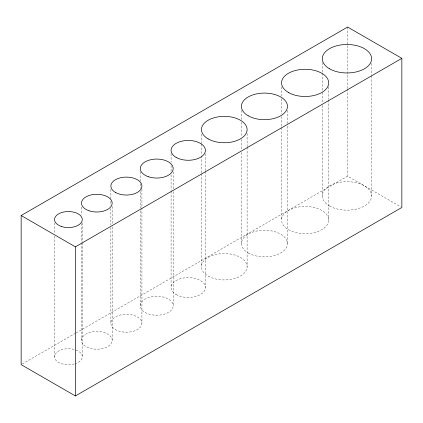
<?xml version="1.0" encoding="UTF-8"?>
<svg xmlns="http://www.w3.org/2000/svg" width="423" height="423" viewBox="0 0 423 423"><rect width="100%" height="100%" fill="white"/><g stroke="black" fill="none" stroke-linecap="round" stroke-linejoin="round"><path stroke-width="0.32" stroke-dasharray="2.12 1.59" d="M22.292 363.981L75.463 333.282M76.034 332.954L347.611 176.158L400.708 206.815M371.621 63.35L371.621 75.22M371.621 75.881L371.621 195.918M347.611 27.046L347.611 88.407M347.611 89.068L347.611 176.158M328.687 86.847L328.687 99.379M328.687 100.034L328.687 220.076M322.31 62.689L322.31 72.582M322.31 73.242L322.31 91.706M322.31 92.367L322.31 102.921M322.31 105.56L322.31 195.918M287.46 110.329L287.46 123.521M287.46 126.16L287.46 243.558M281.565 86.847L281.565 96.079M281.565 98.718L281.565 113.887M281.565 116.526L281.565 127.08M281.565 127.735L281.565 220.076M247.111 133.52L247.111 146.707M247.111 147.368L247.111 266.749M241.438 110.329L241.438 119.566M241.438 122.205L241.438 136.714M241.438 139.352L241.438 149.906M241.438 152.544L241.438 243.558M205.425 153.66L205.425 170.807M205.425 171.468L205.425 287.55M201.454 134.176L201.454 143.413M201.454 144.069L201.454 155.283M201.454 155.944L201.454 173.092M201.454 173.753L201.454 266.749M173.181 171.849L173.181 189.002M173.181 191.64L173.181 305.739A16.439 9.491 0 0 1 148.526 313.961A16.439 9.491 0 0 1 148.526 297.522A16.439 9.491 0 0 1 173.181 305.739M171.088 153.66L171.088 162.236M171.088 165.53L171.088 172.129M171.088 174.768L171.088 190.593M171.088 191.254L171.088 287.55M141.922 189.372L141.922 207.18M141.922 207.841L141.922 323.262A15.524 8.962 0 0 1 118.636 331.024A15.524 8.962 0 0 1 118.636 315.5A15.524 8.962 0 0 1 141.922 323.262M140.309 171.849L140.309 181.086M140.309 183.725L140.309 188.341M140.309 191.64L140.309 208.127M140.309 210.765L140.309 305.739M112.164 206.445L112.164 224.253M112.164 226.892L112.164 340.335A15.339 8.857 0 0 1 89.153 348.007A15.339 8.857 0 0 1 89.153 332.663A15.339 8.857 0 0 1 112.164 340.335M110.874 189.372L110.874 198.604M110.874 201.242L110.874 205.203M110.874 208.502L110.874 224.988M110.874 227.627L110.874 323.262M82.295 222.847L82.295 241.977M82.295 242.638L82.295 356.737M81.486 207.106L81.486 215.021M81.486 223.593L81.486 242.062M81.486 242.723L81.486 340.335M54.535 222.847L54.535 233.401M54.535 236.039L54.535 356.737M75.971 350.017A13.88 8.016 0 0 1 75.352 363.68M74.284 364.002A13.88 8.016 0 0 1 54.546 356.388A13.88 8.016 0 0 1 75.352 349.8M329.533 205.985A24.656 14.234 0 0 0 370.781 199.603A24.656 14.234 0 0 0 340.584 182.17A24.656 14.234 0 0 0 329.533 205.985M176.116 294.556A17.169 9.909 0 0 0 204.838 290.115A17.169 9.909 0 0 0 183.809 277.974A17.169 9.909 0 0 0 176.116 294.556M288.465 229.694A23.561 13.599 0 0 0 327.883 223.598A23.561 13.599 0 0 0 299.029 206.937A23.561 13.599 0 0 0 288.465 229.694M208.142 276.066A22.826 13.182 0 0 0 246.334 270.16A22.826 13.182 0 0 0 218.374 254.017A22.826 13.182 0 0 0 208.142 276.066M248.174 252.954A23.011 13.287 0 0 0 286.672 247A23.011 13.287 0 0 0 258.49 230.725A23.011 13.287 0 0 0 248.174 252.954"/><path stroke-width="0.63" d="M21.15 215.524L347.611 27.046L401.85 58.358L401.85 207.476L75.389 395.954L21.15 364.642L21.15 215.524L75.389 246.842L401.85 58.358M75.389 246.842L75.389 395.954M148.526 176.772A16.439 9.491 0 0 0 173.181 168.555A16.439 9.491 0 0 0 148.526 160.338A16.439 9.491 0 0 0 148.526 176.772M329.533 68.796A24.656 14.234 0 0 0 370.781 62.414A24.656 14.234 0 0 0 340.584 44.981A24.656 14.234 0 0 0 329.533 68.796M176.116 157.372A17.169 9.909 0 0 0 204.838 152.925A17.169 9.909 0 0 0 183.809 140.79A17.169 9.909 0 0 0 176.116 157.372M115.421 192.412A15.524 8.962 0 0 0 141.393 188.394A15.524 8.962 0 0 0 122.379 177.417A15.524 8.962 0 0 0 115.421 192.412M288.465 92.505A23.561 13.599 0 0 0 327.883 86.408A23.561 13.599 0 0 0 299.029 69.747A23.561 13.599 0 0 0 288.465 92.505M61.472 226.49A13.88 8.016 0 0 0 82.295 219.553A13.88 8.016 0 0 0 61.472 212.61A13.88 8.016 0 0 0 61.472 226.49M208.142 138.881A22.826 13.182 0 0 0 246.334 132.97A22.826 13.182 0 0 0 218.374 116.827A22.826 13.182 0 0 0 208.142 138.881M248.174 115.77A23.011 13.287 0 0 0 286.672 109.811A23.011 13.287 0 0 0 258.49 93.541A23.011 13.287 0 0 0 248.174 115.77M89.153 210.818A15.339 8.857 0 0 0 112.164 203.151A15.339 8.857 0 0 0 89.153 195.479A15.339 8.857 0 0 0 89.153 210.818"/></g></svg>
